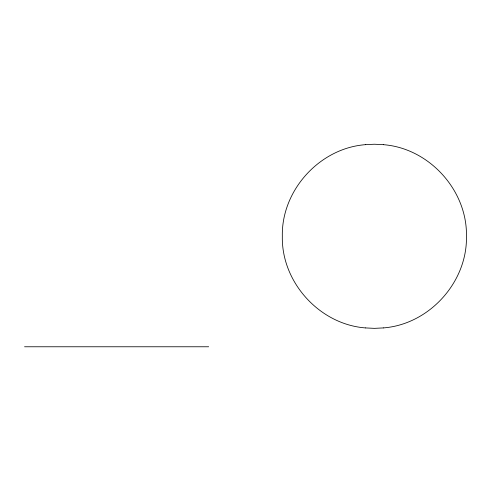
<?xml version="1.0" encoding="UTF-8"?>
<svg xmlns="http://www.w3.org/2000/svg" width="491" height="491" viewBox="0 0 491 491"><rect width="100%" height="100%" fill="white"/><g stroke="black" fill="none" stroke-linecap="round" stroke-linejoin="round"><path stroke-width="0.74" d="M365.365 144.673C319.567 148.196 281.343 190.373 282.325 236.294C281.343 282.215 319.567 324.391 365.365 327.914M383.41 327.914C429.208 324.391 467.432 282.215 466.45 236.294C467.432 190.373 429.208 148.196 383.41 144.673M365.378 144.673L374.387 144.231L383.397 144.673M383.397 327.914L374.387 328.356L365.378 327.914M24.55 346.769L208.675 346.769"/></g></svg>
